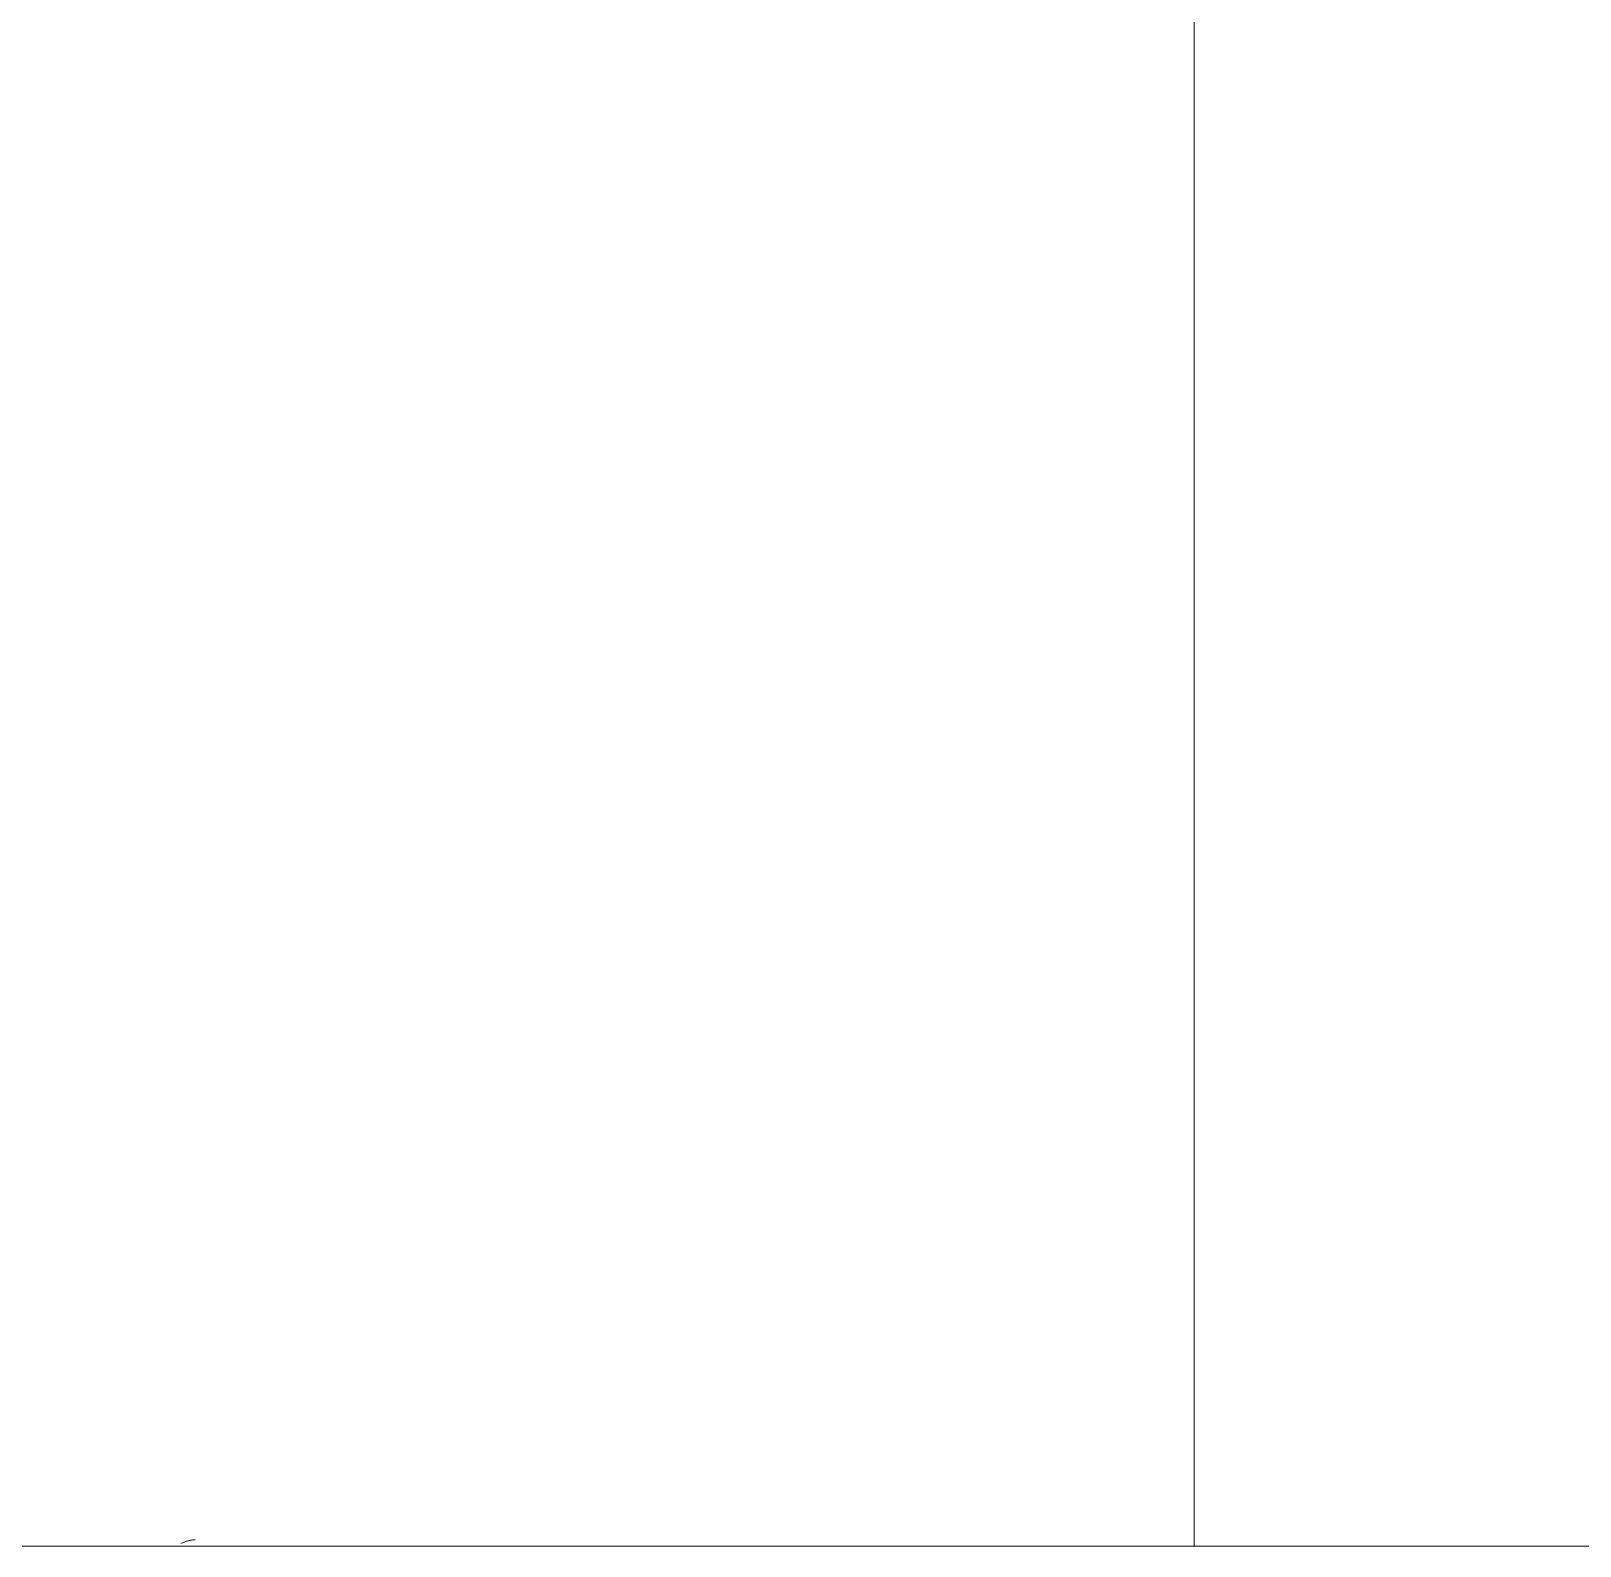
# Model space of a CAD drawing. Header units: millimetres. Extents: x -8482 to 130249, y -7482 to 93550.
# Drawn here: x 23388 to 23969, y 0 to 568 of the extents above; entities that cross this region are included whole.
import ezdxf

# ---------------------------------------------------------------- set-up
doc = ezdxf.new("R2010")
doc.units = ezdxf.units.MM
doc.linetypes.add('Grid Line', pattern=[14, 10, -2, 0, -2])
for name, color, linetype, lineweight in [('KINH', 152, 'Continuous', 5), ('NET THAY 1', 41, 'Continuous', 5), ('TRUC', 225, 'Continuous', 5)]:
    doc.layers.add(name, color=color, linetype=linetype, lineweight=lineweight)
pattern_1 = [(45.204, (11880.7, 1401.6), (0.002, 2032), [252.7, -2610.8]), (45.204, (11825.9, 1456.7), (0.002, 2032), [252.7, -2610.8]), (45.204, (11750.5, 1325.7), (0.002, 2032), [544.27, -2319.24]), (45.204, (10508.7, 2763), (0.002, 2032), [252.7, -2610.8]), (45.204, (10453.9, 2818.2), (0.002, 2032), [252.7, -2610.8]), (45.204, (10378.6, 2687.1), (0.002, 2032), [544.27, -2319.24])]

# ---------------------------------------------------------------- blocks, each defined once
blk = doc.blocks.new('FP_96-MẶT ĐỨNG TRỤC A-Q')
at = {"layer": 'NET THAY 1', "color": 10}
blk.add_line((31315.6, 0), (22897.55, 0), dxfattribs=at)
at = {"layer": 'NET THAY 1'}
for p, q in [((23444.43, 1.07), (23444.18, 0.95)), ((23444.69, 1.18), (23444.43, 1.07)), ((23444.94, 1.29), (23444.69, 1.18)), ((23445.19, 1.4), (23444.94, 1.29)), ((23445.44, 1.5), (23445.19, 1.4)), ((23445.69, 1.59), (23445.44, 1.5)), ((23445.94, 1.68), (23445.69, 1.59)), ((23446.19, 1.76), (23445.94, 1.68)), ((23446.45, 1.84), (23446.19, 1.76)), ((23446.7, 1.91), (23446.45, 1.84)), ((23446.95, 1.98), (23446.7, 1.91)), ((23447.2, 2.04), (23446.95, 1.98)), ((23447.45, 2.09), (23447.2, 2.04)), ((23447.7, 2.14), (23447.45, 2.09)), ((23447.95, 2.19), (23447.7, 2.14)), ((23448.19, 2.22), (23447.95, 2.19)), ((23448.44, 2.26), (23448.19, 2.22)), ((23448.69, 2.28), (23448.44, 2.26)), ((23448.94, 2.3), (23448.69, 2.28)), ((23449.19, 2.32), (23448.94, 2.3)), ((23449.44, 2.33), (23449.19, 2.32))]:
    blk.add_line(p, q, dxfattribs=at)
blk = doc.blocks.new('System Panel - Glazed-V9-MẶT ĐỨNG TRỤC A-Q')
at = {"layer": 'KINH'}
h = blk.add_hatch(dxfattribs=at)
h.set_pattern_fill('FP_2', color=256, style=0, pattern_type=2)
h.set_pattern_definition(pattern_1)
h.paths.add_polyline_path([(24428.33, 0), (24817.06, 0), (24817.06, 2200), (23824.15, 2200), (23824.15, 0), (24161.95, 0)], flags=0)
at = {"layer": 'KINH', "color": 10}
blk.add_line((23824.15, 2200), (23824.15, 0), dxfattribs=at)
blk = doc.blocks.new('System Panel - Glazed-V10-MẶT ĐỨNG TRỤC A-Q')
at = {"layer": 'KINH'}
h = blk.add_hatch(dxfattribs=at)
h.set_pattern_fill('FP_2', color=256, style=0, pattern_type=2)
h.set_pattern_definition(pattern_1)
h.paths.add_polyline_path([(23629.19, 0), (23824.15, 0), (23824.15, 2200), (22831.25, 2200), (22831.25, 0), (23362.81, 0)], flags=0)
at = {"layer": 'KINH', "color": 10}
blk.add_line((23824.15, 0), (23824.15, 2200), dxfattribs=at)
blk = doc.blocks.new('ALC1807-ASCENT PLAZA-TANG 1_2_rvt-1-MẶT ĐỨNG TRỤC A-Q')
at = {"color": 250, "lineweight": 15}
for name in ['System Panel - Glazed-V10-MẶT ĐỨNG TRỤC A-Q', 'System Panel - Glazed-V9-MẶT ĐỨNG TRỤC A-Q']:
    blk.add_blockref(name, (0, 0), dxfattribs=at)
at = {"layer": 'NET THAY 1', "color": 10}
blk.add_blockref('FP_96-MẶT ĐỨNG TRỤC A-Q', (0, 0), dxfattribs=at)

msp = doc.modelspace()

# ---------------------------------------------------------------- linework, layer by layer
at = {"layer": 'TRUC', "linetype": 'Grid Line', "ltscale": 50}
msp.add_line((-8381.59, 0), (51520.97, 0), dxfattribs=at)

# ---------------------------------------------------------------- block references
at = {"lineweight": 5}
msp.add_blockref('ALC1807-ASCENT PLAZA-TANG 1_2_rvt-1-MẶT ĐỨNG TRỤC A-Q', (0, 0), dxfattribs=at)

doc.saveas('drawing.dxf')
